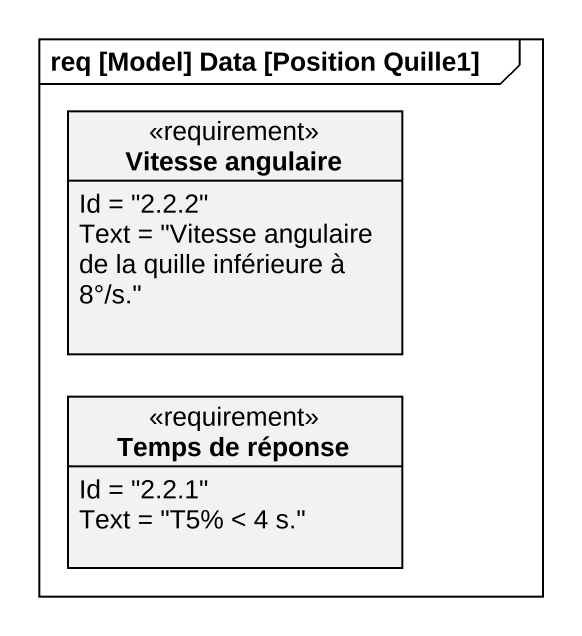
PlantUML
@startuml
mainframe req [Model] Data [Position Quille1]
hide circle
hide empty members
class "Vitesse angulaire" as Vitesse_angulaire <<requirement>> {
  Id = "2.2.2"
  Text = "Vitesse angulaire de la quille inférieure à 8°/s."
}
class "Temps de réponse" as Temps_de_réponse <<requirement>> {
  Id = "2.2.1"
  Text = "T5% < 4 s."
}
@enduml
